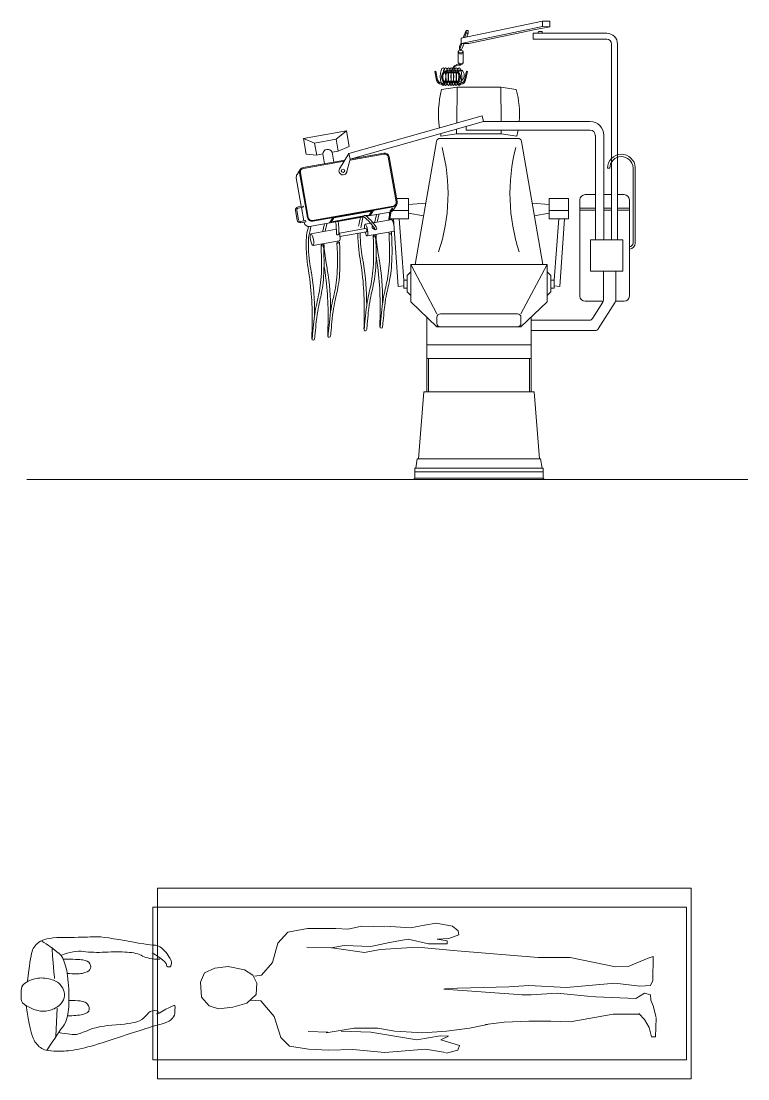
# Model space of a CAD drawing. Header units: metres. Extents: x 250.9 to 296.3, y -151.6 to -124.3.
# Drawn here: x 269.855 to 272.683, y -150.207 to -146.09 of the extents above; entities that cross this region are included whole.
import ezdxf

# ---------------------------------------------------------------- set-up
doc = ezdxf.new("R2010")
doc.units = ezdxf.units.M
doc.header["$MEASUREMENT"] = 0
doc.layers.add('A. muebles', color=152, linetype='Continuous', lineweight=15)

msp = doc.modelspace()

# ---------------------------------------------------------------- linework, layer by layer
at = {"layer": 'A. muebles'}
for p, q in [((271.8836, -146.0898), (271.5667, -146.1555)), ((271.5667, -146.1767), (271.8836, -146.111)), ((271.8558, -146.1229), (271.9117, -146.1113)), ((271.8836, -146.0898), (271.9117, -146.0901)), ((271.8836, -146.111), (271.8836, -146.0898)), ((271.9117, -146.1113), (271.8836, -146.111)), ((271.9117, -146.1113), (271.9117, -146.0901)), ((271.5667, -146.1555), (271.5667, -146.1767)), ((271.5862, -146.1258), (271.5749, -146.1538)), ((271.5862, -146.1368), (271.5797, -146.1528)), ((271.5946, -146.1258), (271.5862, -146.1258)), ((271.5862, -146.1258), (271.5862, -146.1368)), ((271.5862, -146.1368), (271.5946, -146.1368)), ((271.5946, -146.1368), (271.5888, -146.1509)), ((271.5946, -146.1368), (271.5946, -146.1258)), ((271.5963, -146.1767), (271.8558, -146.1229)), ((271.8472, -146.137), (271.8472, -146.1599)), ((271.8472, -146.137), (272.1335, -146.137)), ((271.8647, -146.137), (271.867, -146.1365)), ((271.867, -146.137), (271.867, -146.1318)), ((271.8825, -146.1318), (271.8825, -146.137)), ((271.5602, -146.2007), (271.5602, -146.1939)), ((271.5628, -146.1945), (271.5602, -146.2007)), ((271.5667, -146.174), (271.5618, -146.186)), ((271.57, -146.1767), (271.5628, -146.1945)), ((271.5667, -146.1767), (271.5963, -146.1767)), ((271.5711, -146.1945), (271.5686, -146.2007)), ((271.5783, -146.1767), (271.5711, -146.1945)), ((271.8472, -146.1599), (272.1335, -146.1599)), ((272.1527, -146.9404), (272.1527, -146.1791)), ((272.1755, -146.9404), (272.1755, -146.1791)), ((271.5557, -146.2088), (271.5557, -146.2538)), ((271.5686, -146.2007), (271.5602, -146.2007)), ((271.5752, -146.2088), (271.5752, -146.2538)), ((271.5142, -146.2807), (271.5, -146.2876)), ((271.5142, -146.2807), (271.5698, -146.2807)), ((271.5556, -146.2876), (271.5698, -146.2807)), ((271.4644, -146.2858), (271.4685, -146.2849)), ((271.4712, -146.3199), (271.4644, -146.2858)), ((271.4685, -146.2849), (271.4753, -146.3191)), ((271.4753, -146.3191), (271.4712, -146.3199)), ((271.5, -146.2876), (271.5556, -146.2876)), ((271.5014, -146.2912), (271.5542, -146.2912)), ((271.5698, -146.3202), (271.5556, -146.3271)), ((271.5872, -146.2849), (271.5803, -146.3191)), ((271.5803, -146.3191), (271.5844, -146.3199)), ((271.5844, -146.3199), (271.5912, -146.2858)), ((271.5912, -146.2858), (271.5872, -146.2849)), ((271.5515, -146.3471), (271.4908, -146.356)), ((271.5556, -146.3271), (271.5, -146.3271)), ((271.5542, -146.3236), (271.5014, -146.3236)), ((271.5515, -146.3471), (271.5497, -146.4864)), ((271.5515, -146.3471), (271.6362, -146.3471)), ((271.7209, -146.3471), (271.6362, -146.3471)), ((271.7209, -146.3471), (271.7227, -146.4806)), ((271.7209, -146.3471), (271.7816, -146.356)), ((271.1292, -146.605), (271.6483, -146.4586)), ((271.1354, -146.627), (271.6545, -146.4806)), ((271.6483, -146.4586), (271.6545, -146.4806)), ((271.6545, -146.4806), (272.0681, -146.4806)), ((271.1202, -146.5171), (270.9535, -146.5466)), ((271.0806, -146.5486), (271.1202, -146.5171)), ((271.1309, -146.5773), (271.1202, -146.5171)), ((271.5492, -146.5287), (271.4884, -146.5375)), ((271.5494, -146.5102), (271.5492, -146.5287)), ((271.6362, -146.5287), (271.5492, -146.5287)), ((271.5868, -146.4997), (271.5868, -146.5136)), ((271.5868, -146.5136), (272.0681, -146.5136)), ((271.6362, -146.5287), (271.7233, -146.5287)), ((271.7231, -146.5136), (271.7233, -146.5287)), ((271.7233, -146.5287), (271.784, -146.5375)), ((270.9535, -146.5466), (270.9961, -146.5644)), ((270.9535, -146.5466), (270.9642, -146.6069)), ((271.0806, -146.5486), (270.9961, -146.5644)), ((270.9961, -146.5644), (271.005, -146.6108)), ((271.0884, -146.596), (271.0806, -146.5486)), ((271.388, -147.0368), (271.4711, -146.5584)), ((271.6362, -146.546), (271.4848, -146.546)), ((271.6362, -146.546), (271.7877, -146.546)), ((271.8845, -147.0368), (271.8013, -146.5584)), ((272.0892, -146.9404), (272.0892, -146.5347)), ((272.1222, -146.9404), (272.1222, -146.5347)), ((271.005, -146.6108), (270.9642, -146.6069)), ((271.005, -146.6108), (271.0283, -146.6067)), ((271.0283, -146.6067), (271.005, -146.6108)), ((271.0283, -146.6067), (271.0351, -146.6448)), ((271.0884, -146.596), (271.0651, -146.6002)), ((271.0651, -146.6002), (271.0884, -146.596)), ((271.0651, -146.6002), (271.0718, -146.6383)), ((271.0884, -146.596), (271.1309, -146.5773)), ((271.1292, -146.605), (271.0936, -146.6643)), ((271.1292, -146.605), (271.1354, -146.627)), ((271.2665, -146.6071), (271.1344, -146.6306)), ((271.2659, -146.6039), (271.1354, -146.627)), ((271.1136, -146.6309), (270.9525, -146.6595)), ((271.1114, -146.6346), (270.953, -146.6627)), ((271.1354, -146.627), (271.1208, -146.6801)), ((271.3144, -146.7928), (271.2835, -146.619)), ((271.3176, -146.7922), (271.2868, -146.6185)), ((270.9283, -146.6868), (270.9408, -146.6669)), ((270.9379, -146.6804), (270.9687, -146.8541)), ((270.9411, -146.6798), (270.972, -146.8536)), ((272.1454, -146.6621), (272.1366, -146.6621)), ((272.2358, -146.9533), (272.2358, -146.6599)), ((272.2447, -146.9533), (272.2447, -146.6599)), ((270.9254, -146.7002), (270.9449, -146.8105)), ((272.0492, -146.7651), (272.0892, -146.7651)), ((272.1222, -146.7651), (272.1527, -146.7651)), ((272.1755, -146.7651), (272.2014, -146.7651)), ((270.932, -146.8128), (270.9515, -146.8094)), ((270.9329, -146.8179), (270.9524, -146.8144)), ((270.9458, -146.8156), (270.9549, -146.8668)), ((270.989, -146.8655), (271.3025, -146.8099)), ((270.9896, -146.8687), (271.303, -146.8131)), ((271.3147, -146.8057), (271.3021, -146.8255)), ((271.3155, -146.7803), (271.3625, -146.7803)), ((271.3625, -146.7803), (271.3625, -146.8268)), ((271.3625, -146.8035), (271.4295, -146.798)), ((271.3625, -146.8135), (271.3625, -146.8599)), ((271.9099, -146.8035), (271.843, -146.798)), ((271.9846, -146.7803), (271.9099, -146.7803)), ((271.9099, -146.7803), (271.9099, -146.8268)), ((271.9099, -146.8135), (271.9099, -146.8599)), ((271.9846, -146.8268), (271.9846, -146.7803)), ((271.9846, -146.8599), (271.9846, -146.8135)), ((272.0291, -147.1602), (272.0291, -146.7852)), ((272.2215, -146.7852), (272.2215, -147.1602)), ((270.9221, -146.827), (270.9287, -146.8643)), ((270.9272, -146.8261), (270.9338, -146.8634)), ((270.9771, -146.8886), (271.1879, -146.8512)), ((271.0675, -146.8549), (271.0549, -146.8748)), ((271.1879, -146.85), (271.0605, -146.8726)), ((271.0714, -146.8554), (271.0605, -146.8726)), ((271.1887, -146.848), (271.0618, -146.8705)), ((271.0714, -146.8554), (271.2196, -146.8291)), ((271.2084, -146.8445), (271.1956, -146.8468)), ((271.2088, -146.8463), (271.1976, -146.8483)), ((271.1987, -146.8493), (271.2902, -146.833)), ((271.218, -146.8293), (271.2084, -146.8445)), ((271.2196, -146.8291), (271.2088, -146.8463)), ((271.2252, -146.8269), (271.2126, -146.8468)), ((271.286, -146.8606), (271.291, -146.828)), ((271.2878, -146.8599), (271.2878, -146.8334)), ((271.2899, -146.8601), (271.2949, -146.8275)), ((271.291, -146.828), (271.2994, -146.8179)), ((271.2949, -146.8275), (271.3002, -146.8198)), ((271.3625, -146.8268), (271.3012, -146.8268)), ((271.3625, -146.8367), (271.4208, -146.848)), ((271.9099, -146.8367), (271.8517, -146.848)), ((271.9099, -146.8268), (271.9846, -146.8268)), ((272.0291, -146.8183), (272.0892, -146.8183)), ((272.0291, -146.8256), (272.0892, -146.8256)), ((272.1222, -146.8183), (272.1527, -146.8183)), ((272.1222, -146.8256), (272.1527, -146.8256)), ((272.1755, -146.8183), (272.2215, -146.8183)), ((272.1755, -146.8256), (272.2215, -146.8256)), ((270.942, -146.8691), (270.9615, -146.8657)), ((270.9429, -146.8742), (270.9623, -146.8707)), ((270.9558, -146.8719), (270.9562, -146.874)), ((271.0929, -146.9147), (271.1874, -146.898)), ((271.1874, -146.898), (271.1962, -146.8964)), ((271.1933, -146.8802), (271.285, -146.8639)), ((271.285, -146.8639), (271.2957, -146.862)), ((271.3625, -146.8599), (271.2878, -146.8599)), ((271.3037, -146.8599), (271.322, -147.1221)), ((271.3252, -146.8599), (271.3434, -147.0976)), ((271.9099, -146.8599), (271.9846, -146.8599)), ((271.9473, -146.8599), (271.929, -147.0976)), ((271.9688, -146.8599), (271.9504, -147.1221)), ((270.9822, -146.9177), (271.0813, -146.9001)), ((271.0952, -146.9281), (271.1985, -146.9097)), ((271.2014, -146.926), (271.2854, -146.9111)), ((271.2854, -146.9111), (271.3038, -146.9078)), ((272.0705, -146.9404), (272.1963, -146.9404)), ((272.0705, -147.0635), (272.0705, -146.9404)), ((272.1963, -146.9404), (272.1963, -147.0635)), ((270.9904, -146.9634), (271.0927, -146.9452)), ((271.3708, -147.0368), (271.3708, -147.1828)), ((271.4728, -147.2291), (271.3708, -147.0368)), ((271.3708, -147.0368), (271.9017, -147.0368)), ((271.7997, -147.2291), (271.9017, -147.0368)), ((271.9017, -147.1828), (271.9017, -147.0368)), ((272.1963, -147.0635), (272.0705, -147.0635)), ((272.1205, -147.1763), (272.1205, -147.0635)), ((272.1685, -147.1763), (272.1685, -147.0635)), ((271.3434, -147.0976), (271.3568, -147.0976)), ((271.3434, -147.129), (271.3434, -147.0976)), ((271.3708, -147.0657), (271.3568, -147.0795)), ((271.3568, -147.0795), (271.3568, -147.1438)), ((271.3568, -147.0976), (271.3568, -147.129)), ((271.9017, -147.0657), (271.9156, -147.0795)), ((271.9156, -147.0795), (271.9156, -147.1438)), ((271.929, -147.0976), (271.9156, -147.0976)), ((271.9156, -147.0976), (271.9156, -147.129)), ((271.929, -147.129), (271.929, -147.0976)), ((271.322, -147.1221), (271.3434, -147.1206)), ((271.3568, -147.129), (271.3434, -147.129)), ((271.3708, -147.1575), (271.3568, -147.1438)), ((271.9017, -147.1575), (271.9156, -147.1438)), ((271.9156, -147.129), (271.929, -147.129)), ((271.9504, -147.1221), (271.929, -147.1206)), ((271.4728, -147.28), (271.3708, -147.1828)), ((271.7997, -147.28), (271.9017, -147.1828)), ((272.1205, -147.1803), (272.0492, -147.1803)), ((272.0782, -147.2473), (272.1184, -147.1837)), ((272.1006, -147.2879), (272.1664, -147.1837)), ((272.2014, -147.1803), (272.1685, -147.1803)), ((271.4328, -147.2419), (271.4328, -147.5326)), ((271.4728, -147.2663), (271.4728, -147.2428)), ((271.4865, -147.2291), (271.786, -147.2291)), ((271.7997, -147.2428), (271.7997, -147.2663)), ((271.8392, -147.2424), (271.8392, -147.5326)), ((271.8392, -147.2537), (272.0666, -147.2537)), ((271.4728, -147.28), (271.7997, -147.28)), ((271.786, -147.28), (271.4865, -147.28)), ((271.8392, -147.2943), (272.089, -147.2943)), ((271.4328, -147.3498), (271.8392, -147.3498)), ((271.4328, -147.4028), (271.8392, -147.4028)), ((271.4393, -147.4028), (271.4393, -147.5326)), ((271.8327, -147.4028), (271.8327, -147.5326)), ((271.4214, -147.5326), (271.4011, -147.7938)), ((271.4214, -147.5326), (271.8511, -147.5326)), ((271.8511, -147.5326), (271.8714, -147.7938)), ((271.3962, -147.7938), (271.3901, -147.8303)), ((271.3962, -147.7938), (271.8763, -147.7938)), ((271.8763, -147.7938), (271.8823, -147.8303)), ((271.3861, -147.8303), (271.3861, -147.8686)), ((271.3861, -147.8303), (271.8863, -147.8303)), ((271.3861, -147.8443), (271.8863, -147.8443)), ((271.8863, -147.8303), (271.8863, -147.8686)), ((271.8863, -147.8303), (271.8863, -147.8686)), ((269.877, -147.8745), (272.6827, -147.8745)), ((271.3861, -147.8686), (271.8863, -147.8686)), ((271.8072, -149.8803), (271.499, -149.8576)), ((269.9946, -149.9313), (269.9896, -150.0413)), ((271.0481, -150.0253), (270.9711, -150.023))]:
    msp.add_line(p, q, dxfattribs=at)
for points in [[(270.3851, -150.2069), (272.4623, -150.2069), (272.4623, -149.4643), (270.3851, -149.4643)], [(270.3671, -150.1326), (272.4443, -150.1327), (272.4443, -149.5386), (270.3671, -149.5386)], [(270.7717, -149.8349), (270.7694, -149.878), (270.7331, -149.912), (270.6788, -149.9278), (270.6221, -149.9346), (270.5859, -149.9233), (270.5564, -149.8893), (270.5519, -149.8304), (270.5677, -149.7942), (270.6085, -149.776), (270.6606, -149.7692), (270.7241, -149.7828), (270.7558, -149.8032)]]:
    msp.add_lwpolyline(points, close=True, dxfattribs=at)
for points in [[(270.7626, -149.8077), (270.7898, -149.8032), (270.8328, -149.7534), (270.8532, -149.6786), (270.8918, -149.6355), (270.9688, -149.6219), (271.0005, -149.6219), (271.0798, -149.6219), (271.1274, -149.6242), (271.1795, -149.6129), (271.2702, -149.6151)], [(271.2724, -149.6129), (271.3699, -149.6197), (271.4243, -149.6083), (271.4696, -149.6015), (271.533, -149.6129), (271.5557, -149.631), (271.558, -149.6469), (271.5194, -149.6605), (271.4741, -149.6627), (271.5126, -149.6695), (271.5126, -149.6809), (271.4401, -149.6809), (271.3608, -149.6627), (271.2883, -149.6763), (271.2158, -149.6922), (271.1116, -149.6876), (271.0617, -149.6967), (270.9665, -149.6944)], [(271.5036, -149.8553), (271.7528, -149.8485), (271.8299, -149.844), (271.9772, -149.8508), (272.1653, -149.8349), (272.2627, -149.8463), (272.3035, -149.844), (272.3125, -149.8236), (272.3148, -149.7307), (272.2944, -149.7375), (272.2174, -149.7692), (272.1675, -149.7715), (271.9908, -149.7352), (271.8661, -149.7352), (271.5512, -149.708), (271.3971, -149.6944), (271.2521, -149.7035), (271.1909, -149.7148), (271.064, -149.6967)], [(270.749, -149.9007), (270.7875, -149.9029), (270.8396, -149.9641), (270.8646, -150.0457), (270.8986, -150.0797), (270.9733, -150.091), (271.0504, -150.0955), (271.1456, -150.0933), (271.2702, -150.1046), (271.4288, -150.091), (271.5058, -150.1046)], [(272.0588, -149.8848), (271.9409, -149.8735), (271.8389, -149.8803), (271.8027, -149.8803)], [(272.3261, -149.9686), (272.3148, -149.9233), (272.3057, -149.9007), (272.3035, -149.8803), (272.2808, -149.8735), (272.2468, -149.8939), (272.0905, -149.8871), (272.0588, -149.8848)], [(271.6622, -149.9958), (271.7347, -149.9868), (271.8299, -149.9822), (271.916, -149.9822), (271.9908, -149.9845), (272.1585, -149.955), (272.2582, -149.955)], [(272.2582, -149.9528), (272.2808, -149.9754), (272.2989, -150.0072), (272.308, -150.0434), (272.3239, -150.0434), (272.3261, -149.9709)], [(271.0413, -150.0275), (271.1501, -150.0094), (271.243, -150.0094), (271.3087, -150.0208), (271.4175, -150.0275), (271.5104, -150.0208), (271.5988, -150.0094), (271.669, -149.9958)], [(271.5081, -150.1069), (271.5534, -150.0955), (271.5602, -150.0774), (271.4877, -150.0547), (271.5172, -150.0411), (271.4855, -150.0389), (271.3948, -150.0547), (271.2158, -150.0253), (271.1002, -150.0208)]]:
    msp.add_lwpolyline(points, dxfattribs=at)
msp.add_circle((271.1072, -146.6722), 0.00667, dxfattribs=at)
for centre, radius, start, end in [((272.1335, -146.1791), 0.0421, 0, 90), ((271.5813, -146.1939), 0.021, 157.8949, 180), ((272.1335, -146.1791), 0.0192, 0, 90), ((271.5577, -146.2851), 0.0277, 85.1193, 170.9756), ((271.5577, -146.2851), 0.0242, 85.1193, 170.9756), ((271.5608, -146.2552), 0.00592, 260.1113, 329.6316), ((271.5531, -146.3005), 0.0259, 310.2078, 49.7922), ((271.4922, -146.3134), 0.022, 197.2958, 321.3134), ((271.4922, -146.3134), 0.0178, 197.2958, 309.6453), ((271.5167, -146.3074), 0.0259, 130.2078, 229.7922), ((271.5167, -146.3074), 0.0223, 133.4544, 226.5456), ((271.5634, -146.3134), 0.022, 218.6866, 342.7042), ((271.5634, -146.3134), 0.0178, 230.3547, 342.7042), ((271.5389, -146.3074), 0.0223, 313.4544, 46.5456), ((271.5389, -146.3074), 0.0259, 310.2078, 49.7922), ((271.8576, -146.4516), 0.379, 165.3867, 188.159), ((271.4149, -146.4516), 0.379, 355.6122, 14.6133), ((272.0681, -146.5347), 0.0541, 0, 90), ((271.8576, -146.4516), 0.379, 191.6346, 193.1056), ((271.4149, -146.4516), 0.379, 346.8944, 350.5749), ((272.0681, -146.5347), 0.021, 0, 90), ((271.4848, -146.5598), 0.0137, 90, 174.2708), ((271.7877, -146.5598), 0.0137, 5.7292, 90), ((271.0475, -146.608), 0.0192, 24.1047, 176.0196), ((271.2691, -146.6216), 0.018, 10.0621, 100.0621), ((271.2691, -146.6216), 0.0147, 10.0621, 100.0621), ((270.8008, -146.762), 0.715, 341.6022, 14.6243), ((272.4717, -146.762), 0.715, 165.3757, 198.3978), ((272.1906, -146.6621), 0.0541, 2.4016, 180.215), ((272.1906, -146.6621), 0.0452, 2.4016, 180.215), ((270.9431, -146.6971), 0.018, 145.0621, 190.0621), ((270.9556, -146.6772), 0.018, 100.0621, 190.0621), ((270.9556, -146.6772), 0.0147, 100.0621, 190.0621), ((271.1072, -146.6722), 0.0158, 148.2209, 359.4909), ((272.0492, -146.7852), 0.0201, 90, 180), ((272.2014, -146.7852), 0.0201, 360, 90), ((270.9342, -146.8248), 0.0122, 100.0621, 190.0621), ((270.9492, -146.8124), 0.00376, 327.098, 53.0263), ((271.2999, -146.7954), 0.0147, 280.0621, 10.0621), ((271.2999, -146.7954), 0.018, 280.0621, 10.0621), ((270.9342, -146.8248), 0.0071, 100.0621, 190.0621), ((270.9864, -146.851), 0.018, 190.0621, 280.0621), ((270.9864, -146.851), 0.0147, 190.0621, 280.0621), ((271.1928, -146.8506), 0.0049, 65.7173, 186.4897), ((271.2874, -146.8152), 0.018, 292.4823, 330.4836), ((270.9408, -146.8621), 0.0122, 190.0621, 280.0621), ((270.9408, -146.8621), 0.0071, 190.0621, 280.0621), ((270.9739, -146.8709), 0.018, 190.0621, 280.0621), ((270.9575, -146.869), 0.00519, 340.4486, 39.6757), ((270.8217, -146.9106), 0.2598, 358.9024, 8.848), ((270.8065, -146.9124), 0.285, 358.5358, 8.7773), ((271.2248, -146.8922), 0.00426, 98.4936, 208.9557), ((271.2334, -146.8968), 0.00518, 239.8683, 24.89), ((271.3717, -146.8869), 0.0897, 162.9871, 165.1836), ((271.2878, -146.8594), 0.00222, 214.3737, 341.8777), ((271.2244, -146.8948), 0.0742, 25.5338, 27.9178), ((271.0867, -146.9168), 0.00541, 166.0768, 328.8364), ((271.3717, -146.8869), 0.0897, 195.6601, 198.8868), ((271.2244, -146.8948), 0.0742, 343.4657, 348.9679), ((272.221, -146.9531), 0.0148, 271.927, 359.257), ((272.221, -146.9531), 0.0237, 271.927, 359.257), ((272.0492, -147.1602), 0.0201, 180, 270), ((272.1068, -147.1763), 0.0137, 327.7239, 0), ((272.1548, -147.1763), 0.0137, 327.7239, 0), ((272.2014, -147.1602), 0.0201, 270, 0), ((271.4865, -147.2428), 0.0137, 90, 180), ((271.4865, -147.2663), 0.0137, 180, 270), ((271.786, -147.2428), 0.0137, 0, 90), ((271.786, -147.2663), 0.0137, 270, 360), ((272.0666, -147.24), 0.0137, 270, 327.7239), ((271.1939, -147.2904), 0.005, 198.1212, 352.1895), ((271.2559, -147.2794), 0.005, 198.1212, 352.1895), ((272.089, -147.2806), 0.0137, 270, 327.7239), ((270.9913, -147.3263), 0.005, 198.1212, 352.1895), ((271.0533, -147.3153), 0.005, 198.1212, 352.1895), ((271.3897, -147.8745), 0.00688, 121.4048, 180.1877), ((271.8828, -147.8745), 0.00688, 359.8123, 58.5952)]:
    msp.add_arc(centre, radius, start, end, dxfattribs=at)
for centre, major_axis, ratio, start_param, end_param in [((271.8748, -146.1318), (-0.00776, 0), 0.223113, 3.141593, 6.283185), ((271.5655, -146.2129), (-0.00975, 0), 0.450964, 0, 3.141593), ((271.5655, -146.2496), (-0.00975, 0), 0.450964, 0, 3.141593), ((271.5655, -146.2538), (-0.00975, 0), 0.450964, 0, 3.141593), ((271.2077, -146.8753), (-0.024, 0.0259), 0.117717, 2.277889, 5.797058), ((271.2139, -146.8698), (-0.024, 0.0259), 0.117717, 3.338328, 5.746605), ((271.2139, -146.8698), (-0.024, 0.0259), 0.117717, 1.653491, 1.719708), ((271.0887, -146.9224), (-0.0041, 0.0229), 0.246686, 3.141593, 5.252819)]:
    msp.add_ellipse(centre, major_axis=major_axis, ratio=ratio, start_param=start_param, end_param=end_param, dxfattribs=at)
for centre, major_axis, ratio in [((271.5654, -146.2086), (-0.00975, 0), 0.450964), ((271.4964, -146.3056), (0, -0.034), 0.311281), ((271.5062, -146.3056), (0, -0.034), 0.311281), ((271.5179, -146.3056), (0, -0.034), 0.311281), ((271.5277, -146.3056), (0, -0.034), 0.311281), ((271.5375, -146.3056), (0, -0.034), 0.311281), ((271.5473, -146.3056), (0, -0.034), 0.311281), ((271.559, -146.3056), (0, -0.034), 0.311281), ((270.9863, -146.9405), (-0.0041, 0.0229), 0.246686)]:
    msp.add_ellipse(centre, major_axis=major_axis, ratio=ratio, dxfattribs=at)
at = {"layer": 'A. muebles', "extrusion": (0, 0, -1)}
for centre, major_axis, ratio in [((271.2998, -146.8189), (0.000383, -0.000948), 0.427448), ((271.229, -146.9269), (0.00486, 0.00044), 0.52127), ((271.0264, -146.9628), (0.00486, 0.00044), 0.52127), ((271.0884, -146.9518), (0.00486, 0.00044), 0.52127)]:
    msp.add_ellipse(centre, major_axis=major_axis, ratio=ratio, dxfattribs=at)
for centre, major_axis, ratio, start_param, end_param in [((271.1974, -146.9031), (-0.0041, 0.0229), 0.246686, 5.00771, 10.700253), ((271.1974, -146.9031), (-0.00118, 0.00666), 0.385545, 0, 3.141593), ((271.2997, -146.8849), (-0.0041, 0.0229), 0.246686, 0, 3.141593), ((271.291, -146.9159), (0.00486, 0.00044), 0.52127, 6.074923, 9.903727), ((271.2912, -146.9159), (-0.0043, 0), 0.399324, 3.141593, 6.283185)]:
    msp.add_ellipse(centre, major_axis=major_axis, ratio=ratio, start_param=start_param, end_param=end_param, dxfattribs=at)
at = {"layer": 'A. muebles'}
for points in [[(271.1674, -146.888), (271.1703, -146.8739), (271.1731, -146.8632), (271.1758, -146.8525)], [(271.1759, -146.8941), (271.1802, -146.8724), (271.1829, -146.862), (271.1855, -146.8516)], [(271.2302, -146.8737), (271.2323, -146.8629), (271.2351, -146.8522), (271.2378, -146.8415)], [(271.2401, -146.8719), (271.2422, -146.8614), (271.2448, -146.851), (271.2475, -146.8406)], [(270.9648, -146.924), (270.9677, -146.9098), (270.9705, -146.8991), (270.9732, -146.8884)], [(270.9734, -146.93), (270.9776, -146.9083), (270.9803, -146.8979), (270.9829, -146.8875)], [(271.0276, -146.9096), (271.0297, -146.8988), (271.0325, -146.8881), (271.0352, -146.8774)], [(271.0375, -146.9078), (271.0396, -146.8973), (271.0423, -146.8869), (271.0449, -146.8765)], [(270.9731, -147.0622), (270.9681, -147.0323), (270.962, -147.0002), (270.9648, -146.924)], [(270.9797, -147.043), (270.9755, -147.0182), (270.9715, -146.9924), (270.9734, -146.93)], [(271.1757, -147.0262), (271.1707, -146.9964), (271.1646, -146.9643), (271.1646, -146.9158)], [(271.1823, -147.007), (271.1781, -146.9823), (271.1741, -146.9564), (271.174, -146.9141)], [(271.2261, -146.9251), (271.226, -146.9239), (271.226, -146.9228), (271.226, -146.9216)], [(271.2443, -146.996), (271.2401, -146.9713), (271.2361, -146.9454), (271.2357, -146.9199)], [(271.0235, -146.961), (271.0234, -146.9599), (271.0234, -146.9587), (271.0234, -146.9575)], [(271.0417, -147.032), (271.0375, -147.0072), (271.0335, -146.9814), (271.0331, -146.9558)], [(271.2377, -147.0152), (271.2372, -147.0118), (271.2366, -147.0084), (271.236, -147.005)], [(271.0351, -147.0512), (271.0346, -147.0478), (271.034, -147.0444), (271.0334, -147.041)], [(269.9746, -149.7013), (269.9812, -149.7813), (269.9846, -149.8196), (269.9846, -149.8163)]]:
    msp.add_open_spline(points, degree=3, dxfattribs=at)
for points, knots in [([(271.2242, -146.9273), (271.2309, -147.0471), (271.2136, -147.1271), (271.1968, -147.1981), (271.188, -147.3188), (271.191, -147.1777), (271.1889, -147.1143), (271.1757, -147.0262)], [0, 0, 0, 0, 57.693336, 95.428029, 123.26581, 136.853827, 222.062012, 222.062012, 222.062012, 222.062012]), ([(271.2339, -146.9265), (271.2406, -147.0462), (271.2234, -147.1263), (271.2068, -147.1959), (271.1997, -147.2903), (271.1988, -147.2911)], [0, 0, 0, 0, 57.693336, 95.428029, 120.984904, 120.984904, 120.984904, 120.984904]), ([(271.2862, -146.9163), (271.2929, -147.0361), (271.2756, -147.1161), (271.2588, -147.1871), (271.25, -147.3078), (271.2529, -147.1667), (271.2509, -147.1033), (271.2377, -147.0152)], [0, 0, 0, 0, 57.693336, 95.428029, 123.26581, 136.853827, 222.062012, 222.062012, 222.062012, 222.062012]), ([(271.2959, -146.9155), (271.3026, -147.0352), (271.2853, -147.1153), (271.2688, -147.1849), (271.2617, -147.2793), (271.2608, -147.2801)], [0, 0, 0, 0, 57.693336, 95.428029, 120.984904, 120.984904, 120.984904, 120.984904]), ([(271.0216, -146.9633), (271.0283, -147.083), (271.011, -147.1631), (270.9942, -147.234), (270.9854, -147.3548), (270.9884, -147.2136), (270.9863, -147.1502), (270.9731, -147.0622)], [0, 0, 0, 0, 57.693336, 95.428029, 123.26581, 136.853827, 222.062012, 222.062012, 222.062012, 222.062012]), ([(271.0313, -146.9624), (271.038, -147.0822), (271.0208, -147.1622), (271.0042, -147.2318), (270.9971, -147.3263), (270.9963, -147.327)], [0, 0, 0, 0, 57.693336, 95.428029, 120.984904, 120.984904, 120.984904, 120.984904]), ([(271.0836, -146.9523), (271.0903, -147.072), (271.073, -147.1521), (271.0562, -147.223), (271.0474, -147.3438), (271.0504, -147.2026), (271.0483, -147.1392), (271.0351, -147.0512)], [0, 0, 0, 0, 57.693336, 95.428029, 123.26581, 136.853827, 222.062012, 222.062012, 222.062012, 222.062012]), ([(271.0933, -146.9514), (271.1, -147.0712), (271.0828, -147.1512), (271.0662, -147.2208), (271.0591, -147.3153), (271.0582, -147.316)], [0, 0, 0, 0, 57.693336, 95.428029, 120.984904, 120.984904, 120.984904, 120.984904]), ([(271.1994, -147.1974), (271.199, -147.1336), (271.1955, -147.0854), (271.1859, -147.0278), (271.1823, -147.007)], [157.743945, 157.743945, 157.743945, 157.743945, 230.231951, 233.396153, 233.396153, 233.396153, 233.396153]), ([(271.2613, -147.1864), (271.261, -147.1226), (271.2575, -147.0744), (271.2479, -147.0168), (271.2443, -146.996)], [157.743945, 157.743945, 157.743945, 157.743945, 230.231951, 233.396153, 233.396153, 233.396153, 233.396153]), ([(270.9968, -147.2333), (270.9965, -147.1696), (270.9929, -147.1214), (270.9833, -147.0637), (270.9797, -147.043)], [157.743945, 157.743945, 157.743945, 157.743945, 230.231951, 233.396153, 233.396153, 233.396153, 233.396153]), ([(271.0588, -147.2223), (271.0584, -147.1586), (271.0549, -147.1104), (271.0453, -147.0527), (271.0417, -147.032)], [157.743945, 157.743945, 157.743945, 157.743945, 230.231951, 233.396153, 233.396153, 233.396153, 233.396153]), ([(269.8796, -149.8263), (269.8862, -149.7663), (269.8921, -149.7279), (269.8971, -149.7113), (269.9021, -149.6946), (269.9129, -149.6813), (269.9296, -149.6713), (269.9462, -149.6613), (269.9787, -149.6563), (270.0271, -149.6563), (270.0754, -149.6563), (270.1104, -149.6554), (270.1321, -149.6538), (270.1537, -149.6521), (270.1954, -149.6571), (270.2571, -149.6688), (270.3187, -149.6804), (270.3571, -149.6863), (270.3721, -149.6863), (270.3871, -149.6863), (270.4021, -149.6954), (270.4171, -149.7138), (270.4321, -149.7321), (270.4396, -149.7463), (270.4396, -149.7563), (270.4396, -149.7663), (270.4362, -149.7713), (270.4296, -149.7713), (270.4229, -149.7713), (270.4196, -149.7679), (270.4196, -149.7613), (270.4196, -149.7546), (270.4012, -149.7396), (270.3646, -149.7163)], [0, 0, 0, 0, 1, 1, 1, 2, 2, 2, 3, 3, 3, 4, 4, 4, 5, 5, 5, 6, 6, 6, 7, 7, 7, 8, 8, 8, 9, 9, 9, 10, 10, 10, 11, 11, 11, 11]), ([(269.9346, -149.6713), (269.9579, -149.6846), (269.9804, -149.7004), (270.0021, -149.7188), (270.0237, -149.7371), (270.0362, -149.7829), (270.0396, -149.8563), (270.0429, -149.9296), (270.0371, -149.9763), (270.0221, -149.9963), (270.0071, -150.0163), (269.9846, -150.0496), (269.9546, -150.0963)], [0, 0, 0, 0, 1, 1, 1, 2, 2, 2, 3, 3, 3, 4, 4, 4, 4]), ([(270.3946, -149.7413), (270.3646, -149.7413), (270.3421, -149.7371), (270.3271, -149.7288), (270.3121, -149.7204), (270.2921, -149.7154), (270.2671, -149.7138), (270.2421, -149.7121), (270.2137, -149.7121), (270.1821, -149.7138), (270.1504, -149.7154), (270.1221, -149.7146), (270.0971, -149.7113), (270.0721, -149.7079), (270.0429, -149.7129), (270.0096, -149.7263)], [0, 0, 0, 0, 1, 1, 1, 2, 2, 2, 3, 3, 3, 4, 4, 4, 5, 5, 5, 5]), ([(270.0196, -149.7413), (270.0562, -149.7413), (270.0812, -149.7421), (270.0946, -149.7438), (270.1079, -149.7454), (270.1171, -149.7504), (270.1221, -149.7588), (270.1271, -149.7671), (270.1271, -149.7746), (270.1221, -149.7813), (270.1171, -149.7879), (270.1071, -149.7929), (270.0921, -149.7963), (270.0771, -149.7996), (270.0579, -149.7996), (270.0346, -149.7963)], [0, 0, 0, 0, 1, 1, 1, 2, 2, 2, 3, 3, 3, 4, 4, 4, 5, 5, 5, 5]), ([(269.8546, -149.8638), (269.8546, -149.8754), (269.8546, -149.8863), (269.8546, -149.8963), (269.8546, -149.9063), (269.8621, -149.9154), (269.8771, -149.9238), (269.8921, -149.9321), (269.9062, -149.9379), (269.9196, -149.9413), (269.9329, -149.9446), (269.9471, -149.9446), (269.9621, -149.9413), (269.9771, -149.9379), (269.9904, -149.9313), (270.0021, -149.9213), (270.0137, -149.9113), (270.0204, -149.9013), (270.0221, -149.8913), (270.0237, -149.8813), (270.0229, -149.8713), (270.0196, -149.8613), (270.0162, -149.8513), (270.0096, -149.8421), (269.9996, -149.8338), (269.9896, -149.8254), (269.9746, -149.8196), (269.9546, -149.8163), (269.9346, -149.8129), (269.9171, -149.8138), (269.9021, -149.8188), (269.8871, -149.8238), (269.8754, -149.8296), (269.8671, -149.8363), (269.8587, -149.8429), (269.8546, -149.8521), (269.8546, -149.8638)], [0, 0, 0, 0, 1, 1, 1, 2, 2, 2, 3, 3, 3, 4, 4, 4, 5, 5, 5, 6, 6, 6, 7, 7, 7, 8, 8, 8, 9, 9, 9, 10, 10, 10, 11, 11, 11, 12, 12, 12, 12]), ([(270.0396, -149.9013), (270.0762, -149.9013), (270.0987, -149.9046), (270.1071, -149.9113), (270.1154, -149.9179), (270.1196, -149.9263), (270.1196, -149.9363), (270.1196, -149.9463), (270.1112, -149.9529), (270.0946, -149.9563), (270.0779, -149.9596), (270.0579, -149.9613), (270.0346, -149.9613)], [0, 0, 0, 0, 1, 1, 1, 2, 2, 2, 3, 3, 3, 4, 4, 4, 4]), ([(269.8746, -149.9213), (269.8846, -149.9946), (269.8946, -150.0396), (269.9046, -150.0563), (269.9146, -150.0729), (269.9262, -150.0846), (269.9396, -150.0913), (269.9529, -150.0979), (269.9804, -150.1004), (270.0221, -150.0988), (270.0637, -150.0971), (270.1287, -150.0813), (270.2171, -150.0513), (270.3054, -150.0213), (270.3662, -150.0021), (270.3996, -149.9938), (270.4329, -149.9854), (270.4504, -149.9713), (270.4521, -149.9513), (270.4537, -149.9313), (270.4537, -149.9213), (270.4521, -149.9213), (270.4504, -149.9213), (270.4471, -149.9221), (270.4421, -149.9238), (270.4371, -149.9254), (270.4246, -149.9321), (270.4046, -149.9438), (270.3846, -149.9554), (270.3779, -149.9579), (270.3846, -149.9513), (270.3912, -149.9446), (270.3879, -149.9413), (270.3746, -149.9413), (270.3612, -149.9413), (270.3512, -149.9463), (270.3446, -149.9563), (270.3379, -149.9663), (270.3279, -149.9746), (270.3146, -149.9813), (270.3012, -149.9879), (270.2712, -149.9929), (270.2246, -149.9963), (270.1779, -149.9996), (270.1429, -150.0063), (270.1196, -150.0163), (270.0962, -150.0263), (270.0796, -150.0321), (270.0696, -150.0338), (270.0596, -150.0354), (270.0362, -150.0329), (269.9996, -150.0263)], [0, 0, 0, 0, 1, 1, 1, 2, 2, 2, 3, 3, 3, 4, 4, 4, 5, 5, 5, 6, 6, 6, 7, 7, 7, 8, 8, 8, 9, 9, 9, 10, 10, 10, 11, 11, 11, 12, 12, 12, 13, 13, 13, 14, 14, 14, 15, 15, 15, 16, 16, 16, 17, 17, 17, 17])]:
    msp.add_open_spline(points, degree=3, knots=knots, dxfattribs=at)

doc.saveas('drawing.dxf')
